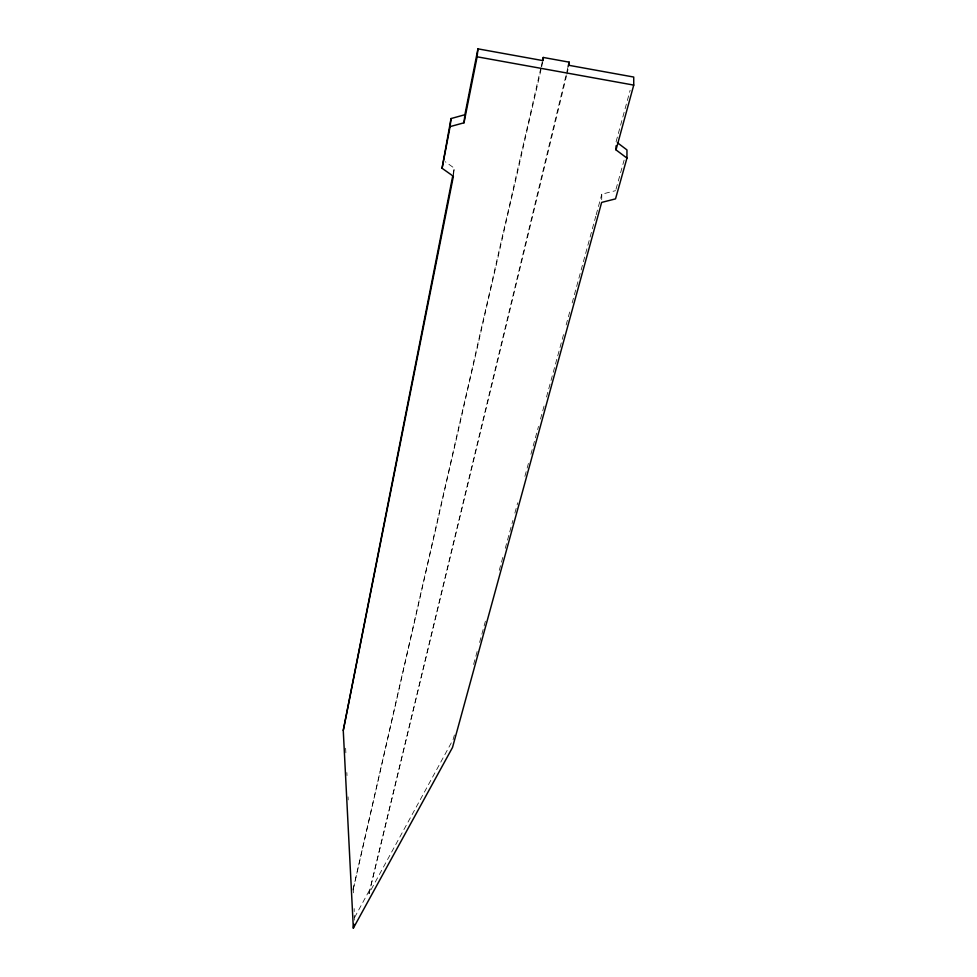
<?xml version="1.0" encoding="UTF-8"?>
<svg xmlns="http://www.w3.org/2000/svg" width="977" height="977" viewBox="0 0 977 977"><rect width="100%" height="100%" fill="white"/><g stroke="black" fill="none" stroke-linecap="round" stroke-linejoin="round"><path stroke-width="0.73" stroke-dasharray="4.88 3.66" d="M601.698 199.674L601.795 194.203L615.608 190.662M453.523 174.932L454.281 168.154L445.292 161.767M454.39 734.985L453.181 739.394L369.025 893.466L568.101 66.595M354.297 920.126L354.175 908.598M540.879 67.865L352.782 891.036L541.368 68.06M453.096 174.138L454.281 168.154M541.221 66.375L542.589 60.44M541.71 66.583L542.736 62.125M369.025 893.466L566.538 75.705M566.892 74.228L568.675 66.815M473.613 664.445L477.619 649.754M479.622 642.402L486.033 618.893M499.247 570.397L503.253 555.705M505.256 548.353L512.876 520.436M514.879 513.084L517.676 502.801M524.893 476.349L528.899 461.657M530.902 454.305L538.51 426.387M540.513 419.035L544.519 404.344M546.522 396.992L564.144 332.339M566.147 324.987L570.153 310.295M572.156 302.943L595.787 216.247M596.19 214.769L601.795 194.203M616.096 141.738L630.128 90.275M616.011 189.208L624.12 160.106M354.614 917.452L369.367 890.389M353.149 887.959L353.515 895.335M345.626 748.248L345.858 752.803M346.847 772.551L347.006 775.591M348.068 796.853L348.215 799.894"/><path stroke-width="1.47" d="M452.803 175.628L343.257 730.454L353.344 928.15L452.522 747.454L601.637 202.41L615.522 198.881L626.941 158.091L626.965 149.921L617.305 142.642M626.941 158.091L616.011 149.884L616.06 145.805M542.589 60.44L543.261 57.46L569.176 62.149L569.041 65.337L633.731 77.049L633.743 85.097L616.011 149.884M543.261 57.46L543.078 60.635L477.948 48.85L464.881 114.736L464.002 122.797L450.092 126.607L442.068 168.276L453.377 176.275L343.257 730.454M464.002 122.797L477.118 56.8L477.948 48.85M353.344 928.15L353.821 924.132M450.092 126.607L451.032 118.559L464.881 114.736M442.068 168.276L451.032 118.559M568.101 66.595L569.176 62.149M477.118 56.8L633.743 85.097"/></g></svg>
